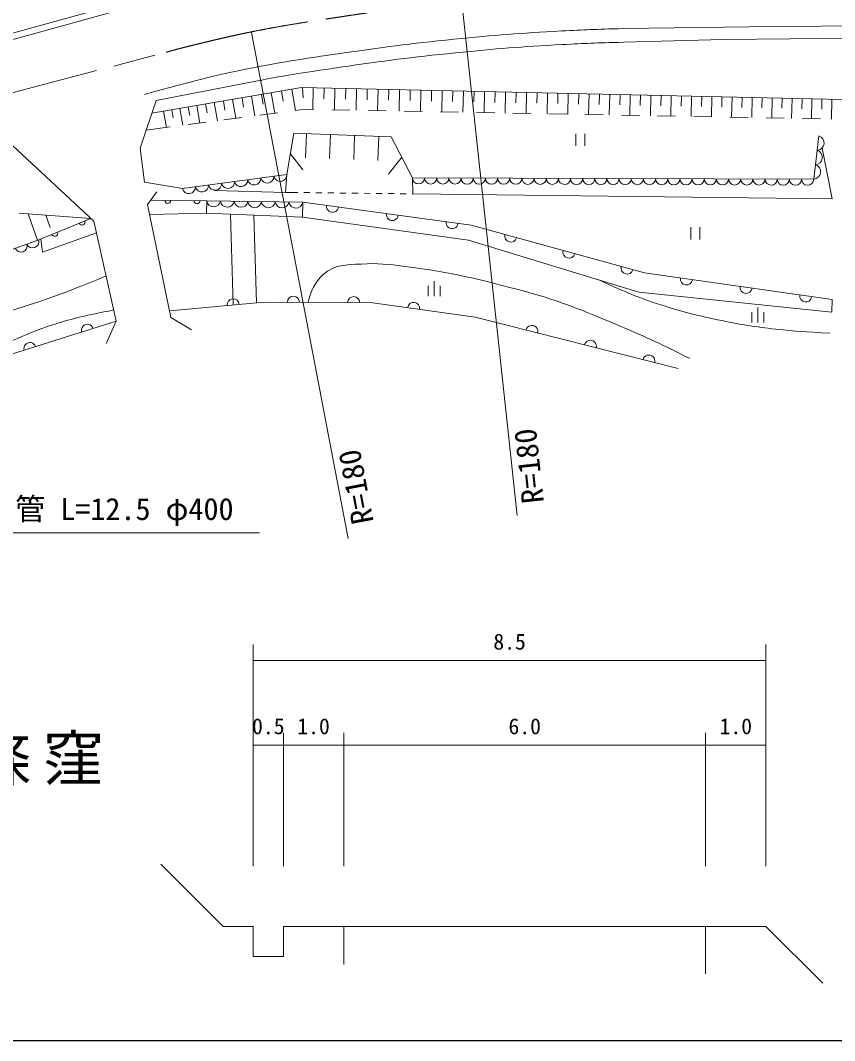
# Model space of a CAD drawing. Units: millimetres, scale not verified. Extents: x 40000 to 680000, y 20000 to 380000.
# Drawn here: x 188050 to 255537, y 205000 to 289558 of the extents above; entities that cross this region are included whole.
import ezdxf
from ezdxf.enums import TextEntityAlignment as Align

# ---------------------------------------------------------------- set-up
doc = ezdxf.new("R2010")
doc.units = ezdxf.units.MM
doc.header["$LTSCALE"] = 1000
doc.linetypes.add('CHAIN', pattern=[18.5, 12, -1.5, 3.5, -1.5])
for name, color, linetype, lineweight in [('M-BGD', 7, 'Continuous', 13), ('M-BGD-HTXT', 7, 'Continuous', 13), ('M-BMK', 2, 'CHAIN', 13), ('M-STR-HTXT', 7, 'Continuous', 13), ('M-TTL-BAND', 7, 'Continuous', 25)]:
    doc.layers.add(name, color=color, linetype=linetype, lineweight=lineweight)
doc.styles.add('ＭＳ ゴシック', font='')
doc.styles.get('ＭＳ ゴシック').set_extended_font_data('MS Gothic')

msp = doc.modelspace()

# ---------------------------------------------------------------- linework, layer by layer
at = {"layer": 'M-BGD'}
for p, q in [((157985, 280430), (196111, 290892)), ((158111, 279946), (196227, 290406)), ((248481, 289034), (283147, 289356)), ((238036, 288882), (248481, 289034)), ((246314, 287971), (281360, 288347)), ((246314, 287971), (238080, 287751)), ((199291, 282931), (207568, 284519)), ((198939, 281862), (211352, 284000)), ((207205, 283286), (207486, 281651)), ((208022, 283427), (208163, 282609)), ((208839, 283567), (209132, 281868)), ((209689, 283714), (209835, 282864)), ((210539, 283860), (210843, 282093)), ((211352, 284000), (261293, 282874)), ((211424, 283999), (211487, 283132)), ((212320, 283979), (212279, 282179)), ((213220, 283958), (213199, 283059)), ((214119, 283938), (214079, 282145)), ((215016, 283918), (214996, 283021)), ((215912, 283898), (215872, 282112)), ((216805, 283877), (216785, 282985)), ((217698, 283857), (217658, 282078)), ((218587, 283837), (218567, 282948)), ((219477, 283817), (219437, 282045)), ((220363, 283797), (220343, 282911)), ((221249, 283777), (221209, 282012)), ((222132, 283757), (222112, 282875)), ((223014, 283737), (222975, 281979)), ((223894, 283717), (223874, 282838)), ((224773, 283698), (224733, 281946)), ((225649, 283678), (225629, 282802)), ((226525, 283658), (226486, 281913)), ((227398, 283638), (227378, 282766)), ((228270, 283619), (228231, 281880)), ((229139, 283599), (229120, 282730)), ((230009, 283580), (229970, 281848)), ((230875, 283560), (230855, 282694)), ((231741, 283540), (231702, 281815)), ((232603, 283521), (232584, 282658)), ((233466, 283502), (233427, 281783)), ((234325, 283482), (234306, 282623)), ((235185, 283463), (235146, 281751)), ((236041, 283443), (236022, 282587)), ((236897, 283424), (236859, 281718)), ((237750, 283405), (237731, 282552)), ((238603, 283386), (238564, 281686)), ((239452, 283366), (239433, 282517)), ((240302, 283347), (240264, 281655)), ((241148, 283328), (241129, 282482)), ((241994, 283309), (241956, 281623)), ((242837, 283290), (242818, 282447)), ((243681, 283271), (243643, 281591)), ((197984, 278962), (199291, 282931)), ((202667, 282504), (202917, 281050)), ((203394, 282629), (203519, 281903)), ((204121, 282755), (204381, 281243)), ((204877, 282885), (205007, 282129)), ((205633, 283015), (205903, 281443)), ((206419, 283151), (206554, 282365)), ((244520, 283252), (244502, 282412)), ((245360, 283233), (245323, 281560)), ((246197, 283214), (246178, 282378)), ((247034, 283195), (246996, 281528)), ((247867, 283177), (247848, 282343)), ((248701, 283158), (248663, 281497)), ((249531, 283139), (249512, 282309)), ((250361, 283120), (250324, 281466)), ((251188, 283102), (251170, 282275)), ((252015, 283083), (251978, 281435)), ((252839, 283064), (252821, 282240)), ((253663, 283046), (253626, 281404)), ((254484, 283027), (254466, 282206)), ((255305, 283009), (255268, 281373)), ((199924, 282032), (200156, 280687)), ((200596, 282148), (200712, 281475)), ((201269, 282263), (201510, 280865)), ((201968, 282384), (202088, 281685)), ((207898, 281706), (209385, 281901)), ((210872, 282097), (211596, 282192)), ((211596, 282192), (212366, 282177)), ((213866, 282149), (215366, 282121)), ((216865, 282093), (218365, 282065)), ((219865, 282037), (221365, 282009)), ((222864, 281981), (224364, 281953)), ((225864, 281925), (227363, 281896)), ((228863, 281868), (230363, 281840)), ((231863, 281812), (233362, 281784)), ((234862, 281756), (236362, 281728)), ((237862, 281700), (239361, 281672)), ((240861, 281643), (242361, 281615)), ((243861, 281587), (245360, 281559)), ((201949, 280923), (203437, 281119)), ((204924, 281314), (206411, 281510)), ((246860, 281531), (248360, 281503)), ((249860, 281475), (251359, 281447)), ((252859, 281419), (254359, 281390)), ((198479, 280467), (200462, 280727)), ((210134, 276785), (210719, 280210)), ((210719, 280210), (218788, 279919)), ((211755, 280173), (211683, 278174)), ((213754, 280101), (213682, 278102)), ((215753, 280029), (215680, 278030)), ((217751, 279957), (217679, 277958)), ((218788, 279919), (220546, 276500)), ((234088, 280152), (234088, 279152)), ((234838, 279152), (234838, 280152)), ((187422, 279162), (194134, 272922)), ((198347, 276151), (197984, 278962)), ((210426, 278498), (211470, 277179)), ((219667, 278210), (218562, 276824)), ((255324, 274774), (254513, 278980)), ((201484, 275622), (210134, 276785)), ((210134, 276785), (210033, 275303)), ((201484, 275622), (198347, 276151)), ((220546, 276500), (220582, 275180)), ((198589, 274293), (199364, 275359)), ((210033, 275303), (204149, 275458)), ((210033, 275303), (211033, 275292)), ((211533, 275286), (212033, 275280)), ((212533, 275274), (213033, 275268)), ((213533, 275262), (214033, 275257)), ((214533, 275251), (215033, 275245)), ((215533, 275239), (216033, 275233)), ((216533, 275227), (217033, 275221)), ((217533, 275216), (218033, 275210)), ((218533, 275204), (219032, 275198)), ((219532, 275192), (220032, 275186)), ((220532, 275180), (220582, 275180)), ((220582, 275180), (255324, 274774)), ((200527, 264940), (198589, 274293)), ((198855, 274659), (203493, 274606)), ((203493, 274606), (203477, 273588)), ((203493, 274606), (211449, 274489)), ((211449, 274489), (211424, 273253)), ((187939, 273591), (193891, 273148)), ((188706, 273534), (189472, 271342)), ((189565, 271376), (193891, 273148)), ((190149, 273426), (190511, 272389)), ((203477, 273588), (198759, 273472)), ((211424, 273253), (203477, 273588)), ((205464, 273505), (205680, 265971)), ((207411, 273422), (207620, 266154)), ((225200, 271351), (211424, 273253)), ((194134, 272922), (195992, 264619)), ((243629, 272410), (243629, 271410)), ((244379, 271410), (244379, 272410)), ((189739, 271447), (189876, 270360)), ((189876, 270360), (194353, 271942)), ((239306, 267020), (225200, 271351)), ((221851, 266689), (221851, 267564)), ((222351, 266689), (222351, 267939)), ((222851, 266689), (222851, 267564)), ((255307, 265372), (239306, 267020)), ((255331, 266414), (255307, 265372)), ((249178, 264513), (249178, 265763)), ((202223, 263898), (200527, 264940)), ((248678, 264513), (248678, 265388)), ((249678, 264513), (249678, 265388)), ((195992, 264619), (195168, 262777))]:
    msp.add_line(p, q, dxfattribs=at)
for points in [[(220546, 276500), (253803, 276391), (254240, 279990)], [(211449, 274489), (225415, 272578), (239781, 268625), (255331, 266414)], [(140488, 263357), (146914, 262252), (160399, 261779), (174956, 266081), (189565, 271376)], [(242563, 260710), (225755, 264960), (217250, 266159), (208254, 266214), (200416, 265474)], [(195992, 264619), (156263, 252120), (131674, 256264)]]:
    msp.add_lwpolyline(points, dxfattribs=at)
for centre, radius, start, end in [((254053, 279404), 615, 273.86228, 72.31526), ((253907, 278204), 615, 273.86228, 72.31526), ((253762, 277005), 615, 273.86228, 72.31526), ((208506, 276615), 548, 192.64405, 2.67137), ((209587, 276760), 548, 192.64405, 2.67137), ((202018, 275742), 548, 192.64405, 2.67137), ((203099, 275888), 548, 192.64405, 2.67137), ((204180, 276033), 548, 192.64405, 2.67137), ((205262, 276178), 548, 192.64405, 2.67137), ((206343, 276324), 548, 192.64405, 2.67137), ((207424, 276469), 548, 192.64405, 2.67137), ((221050, 276503), 504, 180.25748, 359.36681), ((222058, 276499), 504, 180.25748, 359.36681), ((223066, 276496), 504, 180.25748, 359.36681), ((224073, 276493), 504, 180.25748, 359.36681), ((225081, 276489), 504, 180.25748, 359.36681), ((226089, 276486), 504, 180.25748, 359.36681), ((227097, 276483), 504, 180.25748, 359.36681), ((228105, 276480), 504, 180.25748, 359.36681), ((229112, 276476), 504, 180.25748, 359.36681), ((230120, 276473), 504, 180.25748, 359.36681), ((231128, 276470), 504, 180.25748, 359.36681), ((232136, 276466), 504, 180.25748, 359.36681), ((233144, 276463), 504, 180.25748, 359.36681), ((234151, 276460), 504, 180.25748, 359.36681), ((235159, 276456), 504, 180.25748, 359.36681), ((236167, 276453), 504, 180.25748, 359.36681), ((237175, 276450), 504, 180.25748, 359.36681), ((238183, 276447), 504, 180.25748, 359.36681), ((239190, 276443), 504, 180.25748, 359.36681), ((240198, 276440), 504, 180.25748, 359.36681), ((241206, 276437), 504, 180.25748, 359.36681), ((242214, 276433), 504, 180.25748, 359.36681), ((243222, 276430), 504, 180.25748, 359.36681), ((244229, 276427), 504, 180.25748, 359.36681), ((245237, 276423), 504, 180.25748, 359.36681), ((246245, 276420), 504, 180.25748, 359.36681), ((247253, 276417), 504, 180.25748, 359.36681), ((248261, 276413), 504, 180.25748, 359.36681), ((249268, 276410), 504, 180.25748, 359.36681), ((250276, 276407), 504, 180.25748, 359.36681), ((251284, 276404), 504, 180.25748, 359.36681), ((252292, 276400), 504, 180.25748, 359.36681), ((253300, 276397), 504, 180.25748, 359.36681), ((200271, 274643), 250, 179.38448, 359.31079), ((202694, 274615), 250, 179.38448, 359.31079), ((204062, 274671), 573, 186.47697, 351.83627), ((205199, 274654), 573, 186.47697, 351.83627), ((206335, 274637), 573, 186.47697, 351.83627), ((207472, 274620), 573, 186.47697, 351.83627), ((208608, 274604), 573, 186.47697, 351.83627), ((209745, 274587), 573, 186.47697, 351.83627), ((210882, 274570), 573, 186.47697, 351.83627), ((213926, 274150), 500, 172.20767, 352.20767), ((218879, 273472), 500, 172.20767, 352.20767), ((193149, 272845), 250, 202.32229, 22.2486), ((223833, 272794), 500, 172.20767, 352.20767), ((190891, 271919), 250, 202.32229, 22.2486), ((228697, 271675), 500, 164.61617, 344.61617), ((188098, 270863), 518, 201.94373, 17.8978), ((189072, 271216), 518, 201.94373, 17.8978), ((233517, 270348), 500, 164.61617, 344.61617), ((238338, 269022), 500, 164.61617, 344.61617), ((243250, 268132), 500, 171.9074, 351.9074), ((248200, 267428), 500, 171.9074, 351.9074), ((205687, 265972), 500, 5.39338, 185.39338), ((210676, 266199), 500, 359.65276, 179.65276), ((215676, 266169), 500, 359.65276, 179.65276), ((253150, 266724), 500, 171.9074, 351.9074), ((220642, 265681), 500, 351.97276, 171.97276), ((193607, 263869), 500, 17.46349, 197.46349), ((230444, 263775), 500, 345.8108, 165.8108), ((235291, 262549), 500, 345.8108, 165.8108), ((188838, 262368), 500, 17.46349, 197.46349), ((240139, 261323), 500, 345.8108, 165.8108)]:
    msp.add_arc(centre, radius, start, end, dxfattribs=at)
for points, knots in [([(90113, 296171), (91759, 295401), (92198, 295182), (93516, 294513), (95698, 293406), (96799, 292554), (99005, 291496), (100398, 290828), (101193, 290478), (102639, 289933), (104127, 289372), (104930, 288918), (106492, 288625), (107934, 288354), (108770, 288275), (110236, 288334), (112519, 288425), (113774, 288795), (116015, 289242), (118396, 289718), (119633, 290394), (122012, 290878), (125818, 291652), (128002, 291811), (131862, 292232), (135627, 292643), (137748, 292780), (141530, 292959), (144881, 293117), (146813, 292592), (150114, 293183), (152177, 293552), (153223, 294197), (155239, 294764), (158685, 295732), (160684, 296018), (164126, 296999), (168750, 298318), (171298, 299206), (175848, 300761), (178843, 301786), (180429, 302645), (183481, 303487), (187382, 304564), (189860, 303584), (193786, 304566), (194779, 304815), (195287, 305113), (196258, 305439), (197752, 305940), (198556, 306380), (200111, 306638), (202242, 306991), (203474, 306912), (205635, 306929), (207681, 306945), (208837, 306953), (210869, 306711), (212628, 306501), (213264, 306372), (215331, 305903)], [0, 0, 0, 0, 1, 1, 1, 2, 2, 2, 3, 3, 3, 4, 4, 4, 5, 5, 5, 6, 6, 6, 7, 7, 7, 8, 8, 8, 9, 9, 9, 10, 10, 10, 11, 11, 11, 12, 12, 12, 13, 13, 13, 14, 14, 14, 15, 15, 15, 16, 16, 16, 17, 17, 17, 18, 18, 18, 19, 19, 19, 20, 20, 20, 20]), ([(89579, 294661), (91939, 293310), (92591, 292940), (94573, 291936), (96641, 290888), (97823, 290343), (99952, 289428), (102638, 288273), (104083, 287432), (106895, 286629), (108453, 286184), (109345, 285821), (110965, 285830), (112777, 285840), (113778, 286160), (115545, 286557), (117422, 286977), (118393, 287521), (120270, 287938), (121988, 288319), (122996, 288256), (124741, 288483), (128114, 288921), (130023, 289046), (133369, 289660), (136002, 290143), (137429, 290667), (140075, 291077), (143681, 291636), (145759, 291408), (149398, 291677), (151273, 291815), (152351, 291695), (154195, 292059), (157401, 292690), (159109, 293428), (162210, 294457), (166229, 295791), (168382, 296814), (172371, 298233), (175677, 299408), (177480, 300242), (180876, 301123), (183504, 301804), (184993, 302188), (187691, 302486), (189809, 302719), (191047, 302267), (193143, 302649), (195449, 303069), (196606, 303833), (198868, 304448), (201001, 305028), (202186, 305475), (204384, 305711), (206501, 305939), (207720, 306032), (209836, 305784), (211383, 305602), (211985, 305481), (213747, 305006)], [0, 0, 0, 0, 1, 1, 1, 2, 2, 2, 3, 3, 3, 4, 4, 4, 5, 5, 5, 6, 6, 6, 7, 7, 7, 8, 8, 8, 9, 9, 9, 10, 10, 10, 11, 11, 11, 12, 12, 12, 13, 13, 13, 14, 14, 14, 15, 15, 15, 16, 16, 16, 17, 17, 17, 18, 18, 18, 19, 19, 19, 20, 20, 20, 20]), ([(198323, 283427), (202590, 284580), (203783, 284932), (207341, 285629), (210080, 286166), (211630, 286386), (214392, 286792), (218129, 287342), (220229, 287616), (223988, 287992), (227459, 288338), (229408, 288505), (232893, 288682), (234900, 288784), (235558, 288817), (238036, 288882)], [0, 0, 0, 0, 1, 1, 1, 2, 2, 2, 3, 3, 3, 4, 4, 4, 5, 5, 5, 5]), ([(207568, 284519), (210282, 285051), (211818, 285269), (214555, 285671), (218273, 286218), (220362, 286491), (224102, 286865), (227554, 287210), (229493, 287376), (232958, 287552), (234958, 287653), (235612, 287685), (238080, 287751)], [0, 0, 0, 0, 1, 1, 1, 2, 2, 2, 3, 3, 3, 4, 4, 4, 4]), ([(211896, 266192), (212170, 267185), (212400, 267802), (213157, 268492), (214093, 269347), (215018, 269287), (216283, 269365), (217692, 269451), (218492, 269349), (219893, 269171), (223902, 268661), (226119, 268105), (230019, 267048), (232971, 266248), (234556, 265552), (237379, 264376), (239824, 263357), (240650, 262965), (243540, 261541)], [0, 0, 0, 0, 1, 1, 1, 2, 2, 2, 3, 3, 3, 4, 4, 4, 5, 5, 5, 6, 6, 6, 6]), ([(142661, 261262), (142779, 260898), (142881, 260741), (143091, 260449), (143578, 259774), (144171, 259704), (144945, 259395), (146875, 258626), (148147, 258874), (150215, 258668), (152843, 258407), (154346, 258351), (156975, 258596), (162699, 259128), (165809, 260169), (171414, 261444), (175715, 262423), (178113, 263024), (182373, 264170), (186509, 265284), (188861, 265857), (192841, 267442), (193746, 267802), (194067, 267913), (195147, 268396)], [0, 0, 0, 0, 1, 1, 1, 2, 2, 2, 3, 3, 3, 4, 4, 4, 5, 5, 5, 6, 6, 6, 7, 7, 7, 8, 8, 8, 8]), ([(236092, 268006), (238410, 266962), (239112, 266641), (241127, 265984), (243072, 265350), (244196, 265094), (246198, 264676), (247929, 264315), (248912, 264170), (250668, 263967), (252408, 263767), (253013, 263738), (255139, 263640)], [0, 0, 0, 0, 1, 1, 1, 2, 2, 2, 3, 3, 3, 4, 4, 4, 4]), ([(134020, 255868), (135057, 256347), (135521, 256463), (136530, 256662), (138545, 257059), (139726, 256405), (141764, 256145), (145387, 255682), (147359, 254947), (151004, 254708), (153115, 254570), (154315, 254456), (156420, 254672), (158869, 254923), (160175, 255484), (162562, 256089), (168685, 257642), (172074, 258664), (178169, 260324), (181080, 261117), (182744, 261446), (185620, 262359), (187650, 263004), (188674, 263691), (190708, 264322), (192656, 264926), (193384, 265076), (195782, 265555)], [0, 0, 0, 0, 1, 1, 1, 2, 2, 2, 3, 3, 3, 4, 4, 4, 5, 5, 5, 6, 6, 6, 7, 7, 7, 8, 8, 8, 9, 9, 9, 9])]:
    msp.add_open_spline(points, degree=3, knots=knots, dxfattribs=at)
at = {"layer": 'M-BGD-HTXT'}
for p, q in [((207349, 219469), (207349, 237836)), ((249849, 219469), (249849, 237836)), ((207349, 236511), (249849, 236511)), ((209849, 219469), (209849, 230496)), ((214849, 219469), (214849, 230496)), ((244849, 219469), (244849, 230496)), ((207349, 229496), (209849, 229496)), ((209849, 229496), (214849, 229496)), ((214849, 229496), (244849, 229496)), ((244849, 229496), (249849, 229496)), ((204849, 214469), (199693, 219625)), ((207349, 214469), (204849, 214469)), ((207349, 214469), (207349, 211969)), ((209849, 211969), (209849, 214469)), ((209849, 214469), (214849, 214469)), ((214849, 214469), (214849, 211314)), ((214849, 214469), (244849, 214469)), ((244849, 214469), (244849, 210525)), ((244849, 214469), (249849, 214469)), ((249849, 214469), (254564, 209753)), ((207349, 211969), (209849, 211969))]:
    msp.add_line(p, q, dxfattribs=at)
at = {"layer": 'M-BMK'}
msp.add_line((182749, 282333), (200145, 286921), dxfattribs=at)
msp.add_open_spline([(200145, 286921), (201700, 287357), (202139, 287448), (203424, 287761), (208239, 288934), (211003, 289308), (215903, 290051), (224038, 291285), (226940, 291301), (236893, 291841)], degree=3, knots=[0, 0, 0, 0, 1, 1, 1, 2, 2, 2, 3, 3, 3, 3], dxfattribs=at)
at = {"layer": 'M-STR-HTXT'}
for p, q in [((224626, 291064), (229213, 248519)), ((207215, 288564), (215228, 246610)), ((175471, 247096), (207856, 247096))]:
    msp.add_line(p, q, dxfattribs=at)
at = {"layer": 'M-TTL-BAND'}
msp.add_line((40000, 205000), (579000, 205000), dxfattribs=at)

# ---------------------------------------------------------------- texts
at = {"layer": 'M-BGD-HTXT', "style": 'ＭＳ ゴシック'}
for s, p in [('8.5', (228599, 237011)), ('0.5', (208599, 229996)), ('1.0', (212349, 229996)), ('6.0', (229849, 229996)), ('1.0', (247349, 229996))]:
    msp.add_text(s, height=1320, dxfattribs=at).set_placement(p, align=Align.BOTTOM_CENTER)
at = {"layer": 'M-BGD-HTXT', "insert": (186930, 228198), "char_height": 3666, "attachment_point": 5, "style": 'ＭＳ ゴシック'}
msp.add_mtext('\\T1.2;二條窪', dxfattribs=at)
at = {"layer": 'M-STR-HTXT', "style": 'ＭＳ ゴシック'}
for rotation, p in [(96.154, (229288, 252520)), (100.812, (214952, 250719))]:
    msp.add_text('R=180', height=1833, rotation=rotation, dxfattribs=at).set_placement(p, align=Align.TOP_CENTER)
msp.add_text('ヒューム管 L=12.5 φ400', height=1833, dxfattribs=at).set_placement((191663, 247596), align=Align.BOTTOM_CENTER)

doc.saveas('drawing.dxf')
